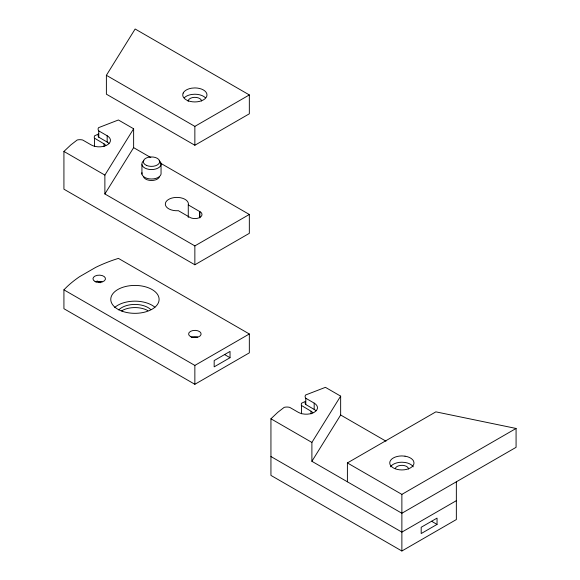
<?xml version="1.0" encoding="UTF-8"?>
<svg xmlns="http://www.w3.org/2000/svg" width="580" height="580" viewBox="0 0 580 580"><rect width="100%" height="100%" fill="white"/><g stroke="black" fill="none" stroke-linecap="round" stroke-linejoin="round"><path stroke-width="0.87" d="M188.268 204.899L188.42 203.667A11.556 6.67 0 0 0 176.175 197.417A11.556 6.67 0 0 0 165.344 204.486A11.556 6.67 0 0 0 177.589 210.736L178.321 210.649L190.327 217.609A7.09 4.089 0 0 0 198.947 217.848L200.317 217.13A7.09 4.089 0 0 0 200.745 212.157L188.268 204.899L188.268 217.486M106.386 75.306L135.14 29L249.335 94.931L249.335 113.803L194.858 145.254L106.386 94.177L106.386 75.306L194.858 126.382L249.335 94.931M249.335 214.455L194.858 245.905L104.878 193.959L104.878 175.088L133.632 128.782L118.4 119.987L98.571 127.665A7.25 4.183 0 0 0 98.716 130.862L107.169 135.771A11.252 6.496 0 0 1 107.169 144.957A11.252 6.496 0 0 1 91.263 144.957L82.694 140.012A7.192 4.154 0 0 0 77.183 139.998L70.76 144.971L63.923 151.438L63.923 189.181L194.858 264.777L249.335 233.327L249.335 214.455L160.21 163.002M104.878 193.959L133.632 147.653L133.632 128.782M347.398 481.806L347.398 462.934L435.87 411.851L516.077 428.453L516.077 447.325L401.875 513.257L311.895 461.303L311.895 442.431L340.649 396.133L325.416 387.338L305.587 395.009A7.25 4.183 0 0 0 305.732 398.213L314.186 403.122A11.252 6.496 0 0 1 314.186 412.308A11.252 6.496 0 0 1 298.279 412.308L289.71 407.363A7.192 4.154 0 0 0 284.2 407.349L277.776 412.322L270.94 418.789L270.94 475.404L401.875 551L456.351 519.549L456.351 481.806M311.895 461.303L340.649 415.004L340.649 396.133M63.923 289.833L66.852 286.875A138.062 79.706 0 0 1 79.511 276.725L95.693 267.38A138.062 79.706 0 0 1 113.274 260.072L118.4 258.383L249.335 333.978L249.335 352.85L194.858 384.301L63.923 308.705L63.923 289.833L194.858 365.429L249.335 333.978M230.028 357.708L214.172 366.857L214.172 360.571L230.028 351.415L230.028 357.708L224.554 354.547M347.398 462.934L401.875 494.385L516.077 428.453M456.351 500.678L401.875 532.128L270.94 456.533M437.045 524.407L421.189 533.557L421.189 527.271L437.045 518.114L437.045 524.407L431.571 521.246M98.571 133.951L94.395 135.945L94.264 138.025L104.037 143.869A6.815 3.937 0 0 1 105.806 145.638M305.587 401.302L301.411 403.296L301.281 405.376L311.054 411.22A6.815 3.937 0 0 1 312.823 412.982M133.632 147.653L150.829 157.579M98.129 135.017A7.25 4.183 0 0 0 98.716 137.155L107.169 142.064A11.252 6.496 0 0 1 108.96 143.405M63.923 151.438L104.878 175.088M340.649 415.004L385.99 441.184M97.085 280.952L100.217 282.764M305.145 402.361A7.25 4.183 0 0 0 305.732 404.507L314.186 409.415A11.252 6.496 0 0 1 315.977 410.756M270.94 418.789L311.895 442.431M401.875 494.385L401.875 551M314.186 403.122L314.186 409.415M311.054 411.22L311.054 413.917M305.798 398.279L305.798 404.572M301.491 405.703L301.491 413.786M199.89 211.613L199.89 217.906M199.498 211.367L199.498 217.652M194.858 126.382L194.858 145.254M194.858 245.905L194.858 264.777M194.858 365.429L194.858 384.301M161.051 163.335L161.051 172.775A9.628 5.561 0 0 1 151.402 179.01A9.628 5.561 0 0 1 141.955 172.673M141.933 164.691L141.933 174.123M107.169 135.771L107.169 142.064M104.037 143.869L104.037 146.566M98.781 130.928L98.781 137.221M94.475 138.352L94.475 146.435M159.565 176.465A8.149 4.705 0 0 1 151.416 180.51A8.149 4.705 0 0 1 143.405 176.378M159.188 160.667A9.628 5.561 0 0 1 157.934 168.142A9.628 5.561 0 0 1 144.92 168.077A9.628 5.561 0 0 1 143.905 160.588M390.478 466.827A12.129 7.003 0 0 1 401.875 462.216L405.014 462.456A12.129 7.003 0 0 1 413.279 466.827M395.292 468.423A6.728 3.886 0 0 1 402.382 465.349A6.728 3.886 0 0 1 408.596 469.01M184.353 97.723A12.129 7.003 0 0 1 191.719 94.46L194.858 94.221A12.129 7.003 0 0 1 205.363 97.723M188.145 101.435A6.728 3.886 0 0 1 194.488 97.346A6.728 3.886 0 0 1 201.579 101.007M118.784 309.901A18.488 10.672 0 0 1 150.807 309.633M121.669 310.815A18.488 10.672 0 0 1 147.813 310.59M114.666 307.501A24.172 13.956 0 0 1 154.925 307.262M191.342 337.277A6.257 3.611 0 0 1 197.584 337.009M95.765 282.032A6.257 3.611 0 0 1 102.015 281.815M183.142 93.119L182.729 94.931A12.129 7.003 0 0 0 194.858 101.935A12.129 7.003 0 0 0 206.987 94.931A12.129 7.003 0 0 0 194.858 87.928L191.719 88.167A12.129 7.003 0 0 0 183.142 93.119M405.014 456.17L401.875 455.931A12.129 7.003 0 0 0 389.745 462.934A12.129 7.003 0 0 0 401.875 469.938A12.129 7.003 0 0 0 414.004 462.934L413.591 461.122A12.129 7.003 0 0 0 405.014 456.17M146.45 165.38A8.185 4.727 0 0 0 159.601 162.313A8.185 4.727 0 0 0 148.429 157.274A8.185 4.727 0 0 0 146.45 165.38M122.199 311.235A24.172 13.956 0 0 0 159.094 299.817A24.172 13.956 0 0 0 123.511 287.078A24.172 13.956 0 0 0 122.199 311.235M190.769 336.712A6.257 3.611 0 0 0 201.006 334.653A6.257 3.611 0 0 0 192.799 330.564A6.257 3.611 0 0 0 190.769 336.712M95.069 281.459A6.257 3.611 0 0 0 105.35 279.48A6.257 3.611 0 0 0 97.237 275.326A6.257 3.611 0 0 0 95.069 281.459"/></g></svg>
